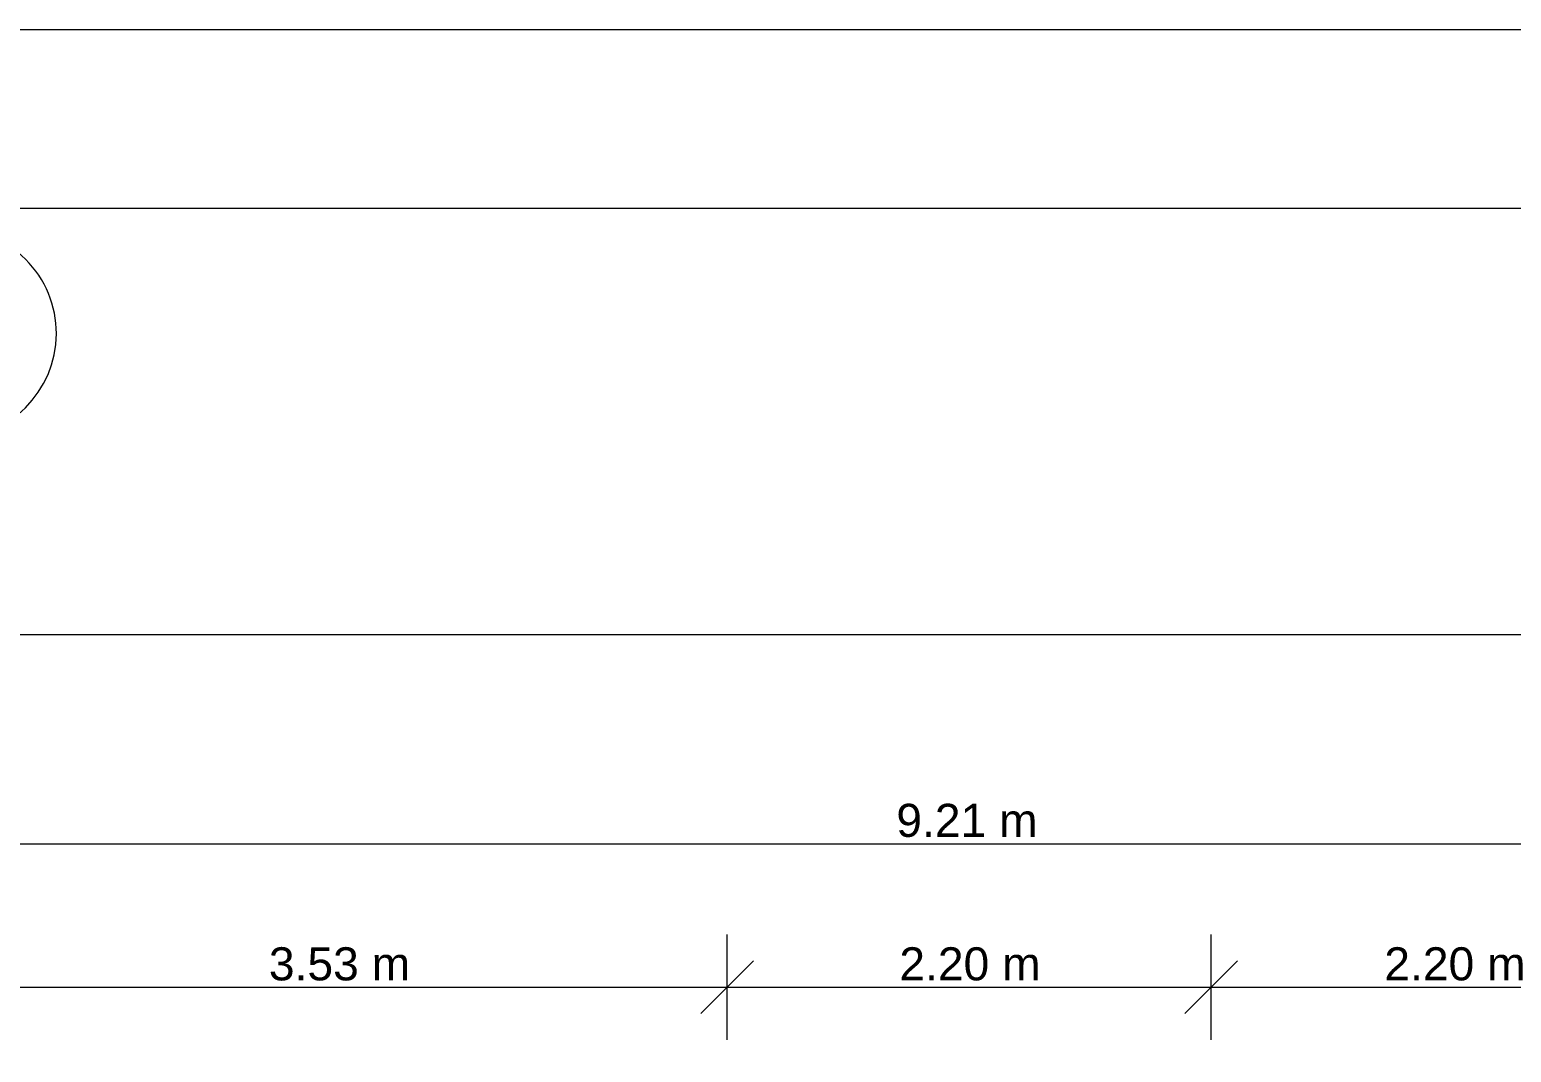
# Model space of a CAD drawing. Header units: metres. Extents: x -2 to 237, y -8 to 52.
# Drawn here: x 37.8 to 44.52, y 47.5 to 52.14 of the extents above; entities that cross this region are included whole.
import ezdxf

# ---------------------------------------------------------------- set-up
doc = ezdxf.new("R2010")
doc.units = ezdxf.units.M
doc.layers.add('HVAC - Ductos', color=5, linetype='Continuous', lineweight=0)
doc.layers.add('PDF4_Text', color=7, linetype='Continuous', lineweight=0)
doc.layers.add('PDF4_Geometry', color=7, linetype='Continuous', lineweight=0, true_color=0xaaaaaa)
doc.styles.add('PDF Helvetica', font='')
doc.styles.get('PDF Helvetica').set_extended_font_data('Helvetica')

msp = doc.modelspace()

# ---------------------------------------------------------------- linework, layer by layer
at = {"layer": 'HVAC - Ductos', "color": 252, "lineweight": 0, "true_color": 0x939598}
for points in [[(6.6289, 49.3935), (56.0876, 49.3935)], [(6.6289, 48.445), (16.0625, 48.445), (25.2579, 48.445), (37.4404, 48.445), (46.6541, 48.445), (56.0876, 48.445)], [(40.9637, 47.5562), (40.9637, 47.7945), (40.9637, 48.0327)], [(43.1582, 47.5562), (43.1582, 47.7945), (43.1582, 48.0327)], [(41.0828, 47.9136), (40.9637, 47.7945), (40.8445, 47.6753)], [(43.2774, 47.9136), (43.1582, 47.7945), (43.0391, 47.6753)], [(6.6289, 47.7945), (8.1775, 47.7945), (16.0625, 47.7945), (17.5745, 47.7945), (19.4071, 47.7945), (21.7666, 47.7945), (23.9658, 47.7945), (37.4404, 47.7945), (40.9637, 47.7945), (43.1582, 47.7945), (45.3574, 47.7945), (46.6541, 47.7945), (47.8727, 47.7945), (49.9986, 47.7945), (52.3582, 47.7945), (54.5528, 47.7945), (56.0876, 47.7945)]]:
    msp.add_lwpolyline(points, dxfattribs=at)
at = {"layer": 'PDF4_Geometry', "color": 7, "lineweight": 9}
msp.add_lwpolyline([(87.8798, 52.1364), (87.8798, -7.8416), (-2.0899, -7.8416), (-2.0899, 52.1364)], close=True, dxfattribs=at)
msp.add_lwpolyline([(87.4029, 51.3255), (-0.9903, 51.3255), (-0.9903, -7.1774), (87.4029, -7.1774)], dxfattribs=at)
at = {"layer": 'PDF4_Geometry', "lineweight": 0}
msp.add_lwpolyline([(37.445, 51.2345, 0.418269), (36.9685, 50.758, 0.414683), (37.445, 50.2815, 0.411037), (37.9215, 50.758, 0.414632)], format="xyb", close=True, dxfattribs=at)

# ---------------------------------------------------------------- texts
at = {"layer": 'PDF4_Text', "color": 252, "lineweight": 0, "true_color": 0x939598, "char_height": 0.15002, "attachment_point": 4, "style": 'PDF Helvetica'}
for s, insert in [('9.21 m', (41.7303, 48.5499)), ('3.53 m', (38.885, 47.8993)), ('2.20 m', (41.744, 47.8993)), ('2.20 m', (43.9433, 47.8993))]:
    msp.add_mtext(s, dxfattribs=dict(at, insert=insert))

doc.saveas('drawing.dxf')
